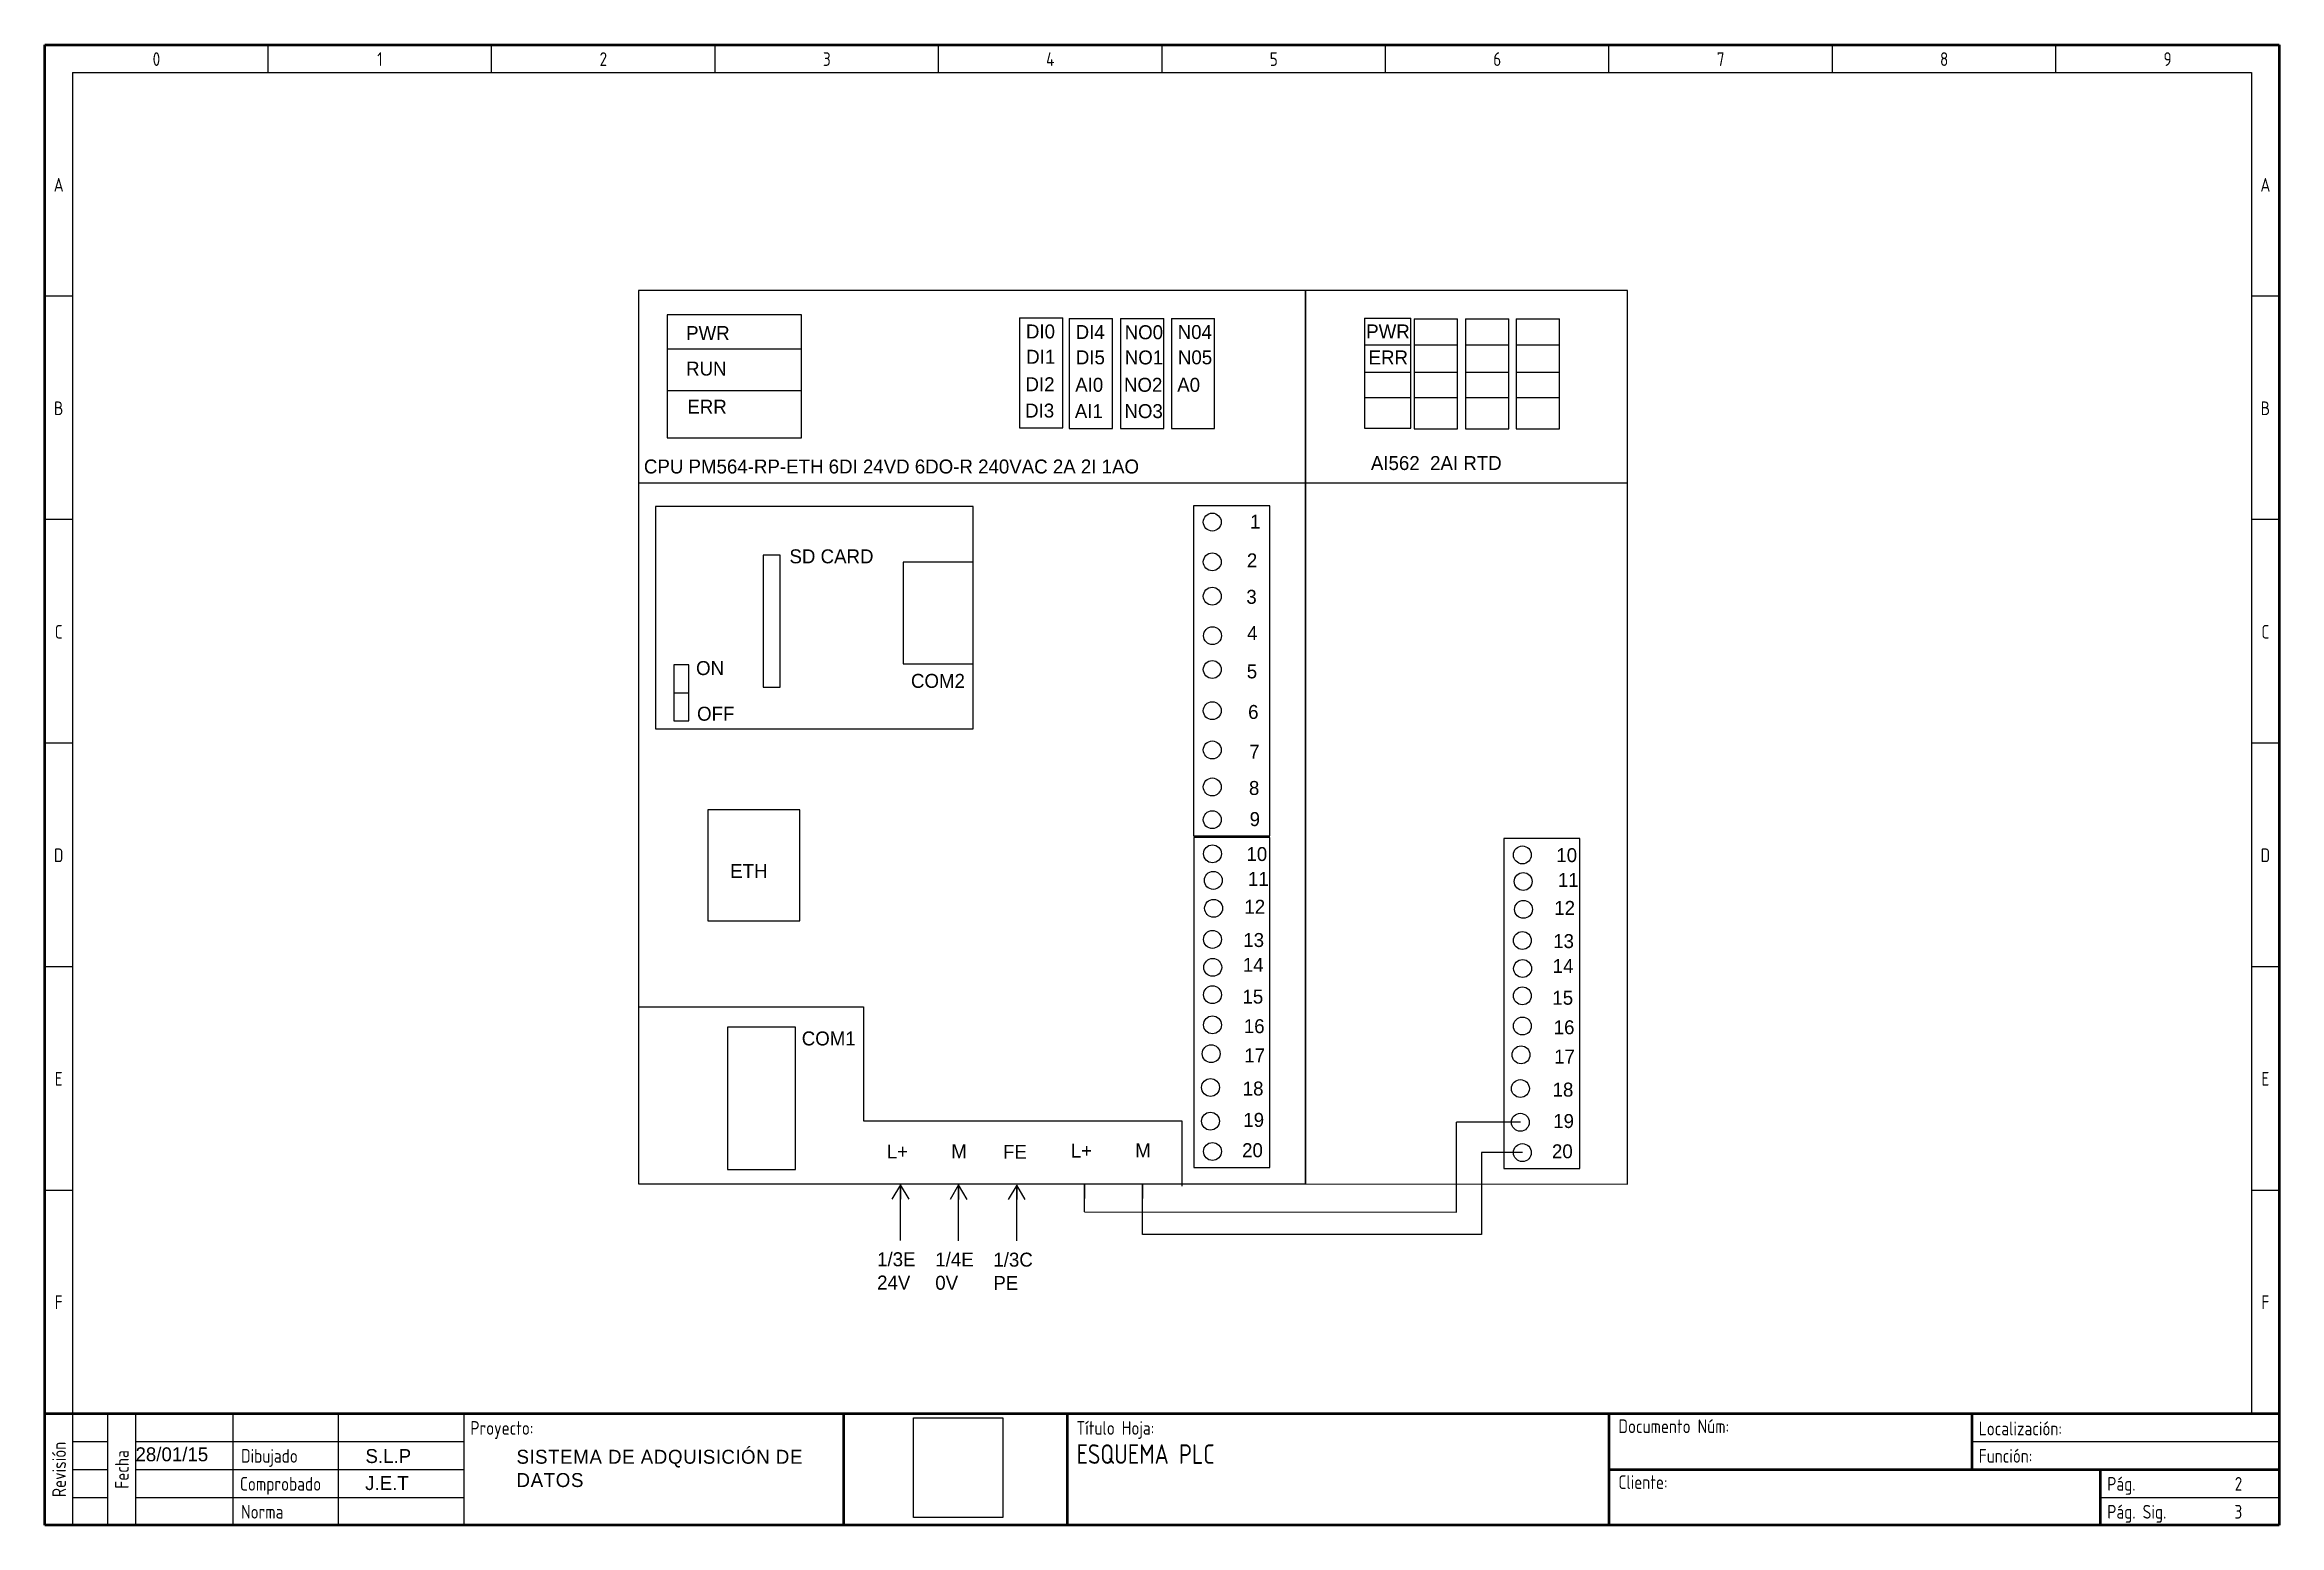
# Model space of a CAD drawing. Header units: millimetres. Extents: x 0 to 400, y 0 to 265.
import ezdxf
from ezdxf.enums import TextEntityAlignment as Align

# ---------------------------------------------------------------- set-up
doc = ezdxf.new("R2010")
doc.units = ezdxf.units.MM
doc.linetypes.add('Caddy_Solid', pattern=[0])
doc.layers.add('Caddy_1', color=7, linetype='Continuous', lineweight=25)
doc.styles.add('Caddy_Vectorfont1p', font='isocp___.ttf', dxfattribs={"width": 0.9})
picture_1 = doc.add_image_def('image1.jpg', size_in_pixel=(300, 335))

# ---------------------------------------------------------------- blocks, each defined once
blk = doc.blocks.new('Blk3')
at = {"layer": 'Caddy_1', "linetype": 'Caddy_Solid', "lineweight": 50}
for p, q in [((10, 30), (410, 30)), ((153, 30), (153, 10)), ((193, 30), (193, 10)), ((290, 30), (290, 10)), ((355, 20), (355, 30)), ((290, 20), (410, 20)), ((378, 10), (378, 20)), ((410, 10), (10, 10))]:
    blk.add_line(p, q, dxfattribs=at)
at = {"layer": 'Caddy_1', "linetype": 'Caddy_Solid', "lineweight": 25}
for p, q in [((10, 30), (15, 30)), ((15, 30), (15, 10)), ((21.25, 30), (21.25, 10)), ((26.25, 30), (26.25, 10)), ((43.75, 10), (43.75, 30)), ((62.5, 30), (62.5, 10)), ((85, 30), (85, 10)), ((15, 25), (21.25, 25)), ((26.25, 25), (85, 25)), ((355, 25), (410, 25)), ((15, 20), (21.25, 20)), ((26.25, 20), (85, 20)), ((15, 15), (21.25, 15)), ((26.25, 15), (85, 15)), ((378, 15), (410, 15))]:
    blk.add_line(p, q, dxfattribs=at)
at = {"layer": 'Caddy_1', "lineweight": 25, "style": 'Caddy_Vectorfont1p', "width": 0.9}
for s, p in [('Proyecto:', (86.2, 26.2)), ('Título Hoja:', (194.7, 26.2)), ('Documento Núm:', (291.7, 26.5)), ('Localización:', (356.2, 26.1)), ('Dibujado', (45.15, 21.2)), ('Función:', (356.2, 21.2)), ('Comprobado', (44.94, 16.2)), ('Cliente:', (291.7, 16.5)), ('Pág.', (379.2, 16.2)), ('Norma', (45.15, 11.2)), ('Pág. Sig.', (379.2, 11.2))]:
    blk.add_text(s, height=2.45, dxfattribs=at).set_placement(p)
for s, p in [('Revisión', (13.8, 20)), ('Fecha', (25.05, 20))]:
    blk.add_text(s, height=2.45, rotation=90, dxfattribs=at).set_placement(p, align=Align.CENTER)
blk = doc.blocks.new('Blk4')
at = {"layer": 'Caddy_1', "linetype": 'Caddy_Solid', "lineweight": 50}
for p, q in [((10, 10), (10, 275)), ((10, 275), (410, 275)), ((410, 275), (410, 10))]:
    blk.add_line(p, q, dxfattribs=at)
at = {"layer": 'Caddy_1', "linetype": 'Caddy_Solid', "lineweight": 25}
for p, q in [((50, 270), (50, 275)), ((90, 270), (90, 275)), ((130, 270), (130, 275)), ((170, 270), (170, 275)), ((210, 270), (210, 275)), ((250, 270), (250, 275)), ((290, 270), (290, 275)), ((330, 270), (330, 275)), ((370, 270), (370, 275)), ((15, 270), (15, 30)), ((15, 270), (405, 270)), ((405, 270), (405, 30)), ((15, 230), (10, 230)), ((410, 230), (405, 230)), ((15, 190), (10, 190)), ((410, 190), (405, 190)), ((15, 150), (10, 150)), ((410, 150), (405, 150)), ((10, 110), (15, 110)), ((405, 110), (410, 110)), ((10, 70), (15, 70)), ((405, 70), (410, 70))]:
    blk.add_line(p, q, dxfattribs=at)
at = {"layer": 'Caddy_1', "lineweight": 25, "style": 'Caddy_Vectorfont1p', "width": 0.9}
for s, p in [('0', (30, 271.2)), ('1', (70, 271.2)), ('2', (110, 271.2)), ('3', (150, 271.2)), ('4', (190, 271.2)), ('5', (230, 271.2)), ('6', (270, 271.2)), ('7', (310, 271.2)), ('8', (350, 271.2)), ('9', (390, 271.2)), ('A', (12.5, 248.7)), ('A', (407.5, 248.7)), ('B', (12.5, 208.7)), ('B', (407.5, 208.7)), ('C', (12.5, 168.7)), ('C', (407.5, 168.7)), ('D', (12.5, 128.7)), ('D', (407.5, 128.7)), ('E', (12.5, 88.7)), ('E', (407.5, 88.7)), ('F', (12.5, 48.7)), ('F', (407.5, 48.7))]:
    blk.add_text(s, height=2.45, dxfattribs=at).set_placement(p, align=Align.CENTER)

msp = doc.modelspace()

# ---------------------------------------------------------------- linework, layer by layer
for p, q in [((174.49, 216.04), (182.21, 216.04)), ((183.38, 215.94), (191.11, 215.94)), ((192.57, 215.94), (200.3, 215.94)), ((201.65, 215.94), (209.37, 215.94)), ((236.24, 215.96), (244.52, 215.96)), ((245.14, 215.86), (252.86, 215.86)), ((254.32, 215.86), (262.05, 215.86)), ((263.4, 215.86), (271.12, 215.86)), ((111.38, 210.5), (135.46, 210.5)), ((236.24, 211.2), (244.51, 211.2)), ((245.14, 211.2), (252.86, 211.2)), ((254.32, 211.2), (262.05, 211.2)), ((263.4, 211.2), (271.12, 211.2)), ((236.24, 206.32), (244.5, 206.32)), ((245.14, 206.32), (252.86, 206.32)), ((254.32, 206.32), (262.05, 206.32)), ((263.4, 206.32), (271.12, 206.32)), ((111.38, 203.05), (135.46, 203.05)), ((236.24, 201.78), (244.5, 201.78)), ((245.14, 201.78), (252.86, 201.78)), ((254.32, 201.78), (262.05, 201.78)), ((263.4, 201.78), (271.12, 201.78)), ((106.27, 186.54), (283.28, 186.54)), ((166.18, 172.29), (153.64, 172.29)), ((153.64, 172.29), (153.64, 154.11)), ((153.64, 154.11), (166.18, 154.11)), ((112.57, 148.93), (115.3, 148.93)), ((106.27, 92.75), (146.57, 92.75)), ((146.57, 92.75), (146.57, 72.3)), ((146.57, 72.3), (203.52, 72.3)), ((203.52, 72.3), (203.52, 60.66)), ((252.69, 55.98), (252.69, 72.07)), ((264.12, 72.07), (252.69, 72.07)), ((264.48, 66.64), (257.16, 66.64)), ((257.16, 66.64), (257.16, 51.98)), ((153.16, 60.9), (151.63, 58.29)), ((153.16, 50.91), (153.16, 60.9)), ((153.16, 60.9), (153.16, 58.29)), ((154.69, 58.29), (153.16, 60.9)), ((163.57, 60.87), (162.04, 58.26)), ((163.57, 50.87), (163.57, 60.87)), ((163.57, 60.87), (163.57, 58.26)), ((165.09, 58.26), (163.57, 60.87)), ((173.97, 60.84), (172.44, 58.23)), ((173.97, 50.84), (173.97, 60.84)), ((173.97, 60.84), (173.97, 58.23)), ((175.5, 58.23), (173.97, 60.84)), ((186.09, 56.06), (186.09, 61.06)), ((186.09, 61.06), (186.09, 58.45)), ((196.5, 51.98), (196.5, 61.03)), ((196.5, 61.03), (196.5, 58.41)), ((186.09, 56.06), (252.69, 55.98)), ((257.16, 51.98), (196.5, 51.98))]:
    msp.add_line(p, q)
for points in [[(106.27, 220.95), (106.27, 61.06), (225.67, 61.06), (225.67, 220.95)], [(225.67, 220.95), (225.67, 61.06), (283.28, 61), (283.28, 220.95)], [(111.38, 216.61), (111.38, 194.58), (135.46, 194.58), (135.46, 216.61)], [(109.3, 182.28), (109.3, 142.48), (166.18, 142.48), (166.18, 182.28)], [(205.63, 182.41), (205.63, 123.34), (219.26, 123.34), (219.26, 182.41)], [(128.56, 173.56), (128.56, 149.93), (131.65, 149.93), (131.65, 173.56)], [(112.57, 153.93), (112.57, 143.94), (115.3, 143.94), (115.3, 153.93)], [(118.7, 128.01), (118.7, 108.14), (135.17, 108.14), (135.17, 128.01)], [(205.67, 123.04), (205.67, 63.97), (219.3, 63.97), (219.3, 123.04)], [(261.14, 122.83), (261.14, 63.77), (274.77, 63.77), (274.77, 122.83)], [(122.2, 89.09), (122.2, 63.64), (134.38, 63.64), (134.38, 89.09)]]:
    msp.add_lwpolyline(points, close=True)
for points in [[(174.49, 216.04), (174.49, 196.37), (182.21, 196.37), (182.21, 216.04)], [(183.38, 215.94), (183.38, 196.27), (191.11, 196.27), (191.11, 215.94)], [(192.57, 215.94), (192.57, 196.27), (200.3, 196.27), (200.3, 215.94)], [(201.65, 215.94), (201.65, 196.27), (209.37, 196.27), (209.37, 215.94)], [(236.24, 215.96), (236.24, 196.29), (244.49, 196.29), (244.52, 215.96)], [(245.14, 215.86), (245.14, 196.19), (252.86, 196.19), (252.86, 215.86)], [(254.32, 215.86), (254.32, 196.19), (262.05, 196.19), (262.05, 215.86)], [(263.4, 215.86), (263.4, 196.19), (271.12, 196.19), (271.12, 215.86)]]:
    msp.add_lwpolyline(points)
for centre in [(208.97, 179.49), (208.97, 172.37), (208.97, 166.22), (209.01, 159.16), (208.97, 153.11), (208.97, 145.73), (208.97, 138.71), (208.97, 132.09), (208.97, 126.22), (209.01, 120.12), (264.48, 119.92), (209.16, 115.36), (264.63, 115.16), (209.21, 110.37), (264.68, 110.17), (209.01, 104.8), (264.48, 104.6), (209.06, 99.79), (264.52, 99.58), (209.01, 94.9), (264.48, 94.7), (209.01, 89.5), (264.48, 89.29), (208.78, 84.34), (264.24, 84.14), (208.66, 78.3), (264.13, 78.1), (208.65, 72.27), (264.12, 72.07), (209.01, 66.85), (264.48, 66.64)]:
    msp.add_circle(centre, 1.6)

# ---------------------------------------------------------------- block references
at = {"layer": 'Caddy_1'}
for name in ['Blk4', 'Blk3']:
    msp.add_blockref(name, (-10.02, -10.07), dxfattribs=at)

# ---------------------------------------------------------------- texts
at = {"char_height": 2.5, "attachment_point": 1}
for s, insert, width in [('{\\C0;PWR}', (114.79, 214.57), 7.9218), ('{\\C0;DI0}', (175.62, 214.86), 7.9218), ('{\\C0;DI4}', (184.52, 214.76), 7.9218), ('{\\C0;NO0}', (193.29, 214.72), 7.9218), ('{\\C0;N04}', (202.78, 214.76), 7.9218), ('{\\C0;PWR}', (236.53, 214.86), 7.9218), ('{\\C0;RUN}', (114.79, 208.21), 7.9218), ('{\\C0;DI1}', (175.66, 210.33), 7.9218), ('{\\C0;DI5}', (184.56, 210.23), 7.9218), ('{\\C0;NO1}', (193.31, 210.21), 7.9218), ('{\\C0;N05}', (202.82, 210.23), 7.9218), ('{\\C0;ERR}', (236.95, 210.21), 7.9218), ('{\\C0;DI2}', (175.54, 205.41), 7.9218), ('{\\C0;AI0}', (184.44, 205.31), 7.9218), ('{\\C0;NO2}', (193.17, 205.31), 7.9218), ('{\\C0;A0}', (202.7, 205.31), 7.9218), ('{\\C0;ERR}', (115.01, 201.39), 7.9218), ('{\\C0;DI3}', (175.47, 200.7), 7.9218), ('{\\C0;AI1}', (184.37, 200.6), 7.9218), ('{\\C0;NO3}', (193.25, 200.6), 7.9218), ('{\\C0;CPU PM564-RP-ETH 6DI 24VD 6DO-R 240VAC 2A 2I 1AO}', (107.24, 190.69), 121.9454), ('{\\C0;AI562  2AI RTD}', (237.37, 191.31), 37.1918), ('{\\C0;1}', (215.74, 180.82), 1.4225), ('{\\C0;SD CARD}', (133.29, 174.61), 18.3508), ('{\\C0;2}', (215.17, 173.89), 1.4225), ('{\\C0;3}', (215.07, 167.36), 1.4225), ('{\\C0;4}', (215.21, 160.87), 1.4225), ('{\\C0;ON}', (116.57, 154.61), 7.9218), ('{\\C0;COM2}', (155.04, 152.32), 7.9218), ('{\\C0;5}', (215.15, 154.02), 1.4225), ('{\\C0;OFF}', (116.75, 146.44), 7.9218), ('{\\C0;6}', (215.39, 146.76), 1.4225), ('{\\C0;7}', (215.59, 139.65), 1.4225), ('{\\C0;8}', (215.54, 133.15), 1.4225), ('{\\C0;9}', (215.66, 127.58), 1.4225), ('{\\C0;10}', (215.09, 121.33), 1.4225), ('{\\C0;10}', (270.56, 121.13), 1.4225), ('{\\C0;ETH}', (122.68, 118.3), 7.9218), ('{\\C0;11}', (215.37, 116.88), 1.4225), ('{\\C0;11}', (270.84, 116.68), 1.4225), ('{\\C0;12}', (214.72, 111.89), 1.4225), ('{\\C0;12}', (270.19, 111.69), 1.4225), ('{\\C0;13}', (214.53, 105.94), 1.4225), ('{\\C0;13}', (270, 105.74), 1.4225), ('{\\C0;14}', (214.44, 101.5), 1.4225), ('{\\C0;14}', (269.91, 101.29), 1.4225), ('{\\C0;15}', (214.38, 95.81), 1.4225), ('{\\C0;15}', (269.85, 95.61), 1.4225), ('{\\C0;COM1}', (135.49, 88.32), 7.9218), ('{\\C0;16}', (214.62, 90.52), 1.4225), ('{\\C0;16}', (270.09, 90.32), 1.4225), ('{\\C0;17}', (214.71, 85.28), 1.4225), ('{\\C0;17}', (270.17, 85.08), 1.4225), ('{\\C0;18}', (214.42, 79.36), 1.4225), ('{\\C0;18}', (269.89, 79.16), 1.4225), ('{\\C0;19}', (214.53, 73.75), 1.4225), ('{\\C0;19}', (270, 73.54), 1.4225), ('{\\C0;L+  }', (150.71, 68.09), 4.797), ('{\\C0;M  }', (162.26, 68.13), 2.8694), ('{\\C0;FE  }', (171.52, 68.03), 4.797), ('{\\C0;L+  }', (183.64, 68.25), 4.797), ('{\\C0;M  }', (195.18, 68.29), 2.8694), ('{\\C0;20}', (214.31, 68.32), 1.4225), ('{\\C0;20}', (269.78, 68.12), 1.4225), ('{\\A1;\\C0;1/3E\\P24V}', (148.98, 48.8), 7.9218), ('{\\C0;1/4E\\P0V}', (159.39, 48.76), 7.9218), ('{\\C0;1/3C\\PPE}', (169.79, 48.73), 7.9218), ('{\\A1;\\C5;28/01/15}', (16.23, 13.89), 23.2027), ('{\\C5;S.L.P}', (57.39, 13.58), 8.6732), ('{\\C5;\\T1.05;SISTEMA DE ADQUISICIÓN DE DATOS}', (84.43, 13.45), 51.3134), ('{\\C5;J.E.T}', (57.34, 8.75), 20.0109)]:
    msp.add_mtext(s, dxfattribs=dict(at, insert=insert, width=width))
at = {"layer": 'Caddy_1', "color": 5, "lineweight": 25, "true_color": 0x0000ff, "style": 'Caddy_Vectorfont1p', "width": 0.9}
msp.add_text('ESQUEMA PLC', height=3.5, dxfattribs=at).set_placement((184.68, 10.93, -1))
for s, p in [('2', (393.35, 6.13, -1)), ('3', (393.35, 1.13, -1))]:
    msp.add_text(s, height=2.45, dxfattribs=at).set_placement(p, align=Align.RIGHT)

# ---------------------------------------------------------------- pictures from other files: only their frames are drawn
image = msp.add_image(picture_1, insert=(155.47, 1.32), size_in_units=(16.01, 17.87))
image.dxf.flags = 7

doc.saveas('drawing.dxf')
